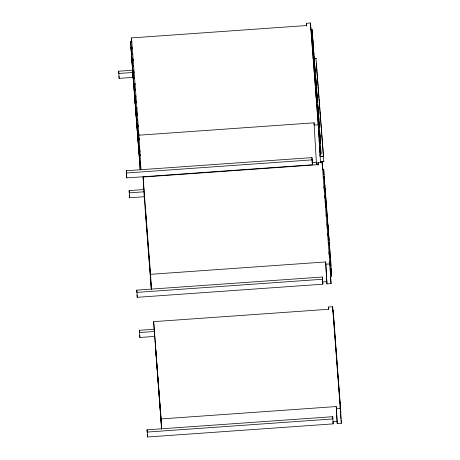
<?xml version="1.0" encoding="UTF-8"?>
<svg xmlns="http://www.w3.org/2000/svg" width="460" height="460" viewBox="0 0 460 460"><rect width="100%" height="100%" fill="white"/><g stroke="black" fill="none" stroke-linecap="round" stroke-linejoin="round"><path stroke-width="0.69" d="M306.573 26.157L306.406 23.287L310.494 23L318.308 124.781L320.499 162.777L320.367 161.362M131.767 42.837L131.485 37.91L306.578 25.536L306.406 23.287M140.185 169.683L131.364 54.004L130.634 41.325L131.727 41.25M312.949 42.682L312.024 29.244L310.931 29.319L311.615 38.577M311.541 37.185L312.627 37.105M313.789 54.165L312.742 38.634L311.656 38.709L312.38 48.668M312.259 46.575L313.346 46.5M132.054 59.817L133.141 59.742M313.467 48.024L312.374 48.104L312.978 55.965L314.071 55.89L313.467 48.024L313.829 54.297M133.061 77.389L119.128 78.378L118.674 71.202L133.009 70.184M315.232 72.381L314.186 57.419L313.099 57.494L313.783 66.752M313.944 58.449L315.985 58.305L323.524 156.538L320.114 156.78M133.94 72.415L118.847 73.445L118.674 71.202M313.703 65.36L314.789 65.28M133.475 78.309L134.561 78.234M133.877 78.602L133.199 78.648L132.434 65.4M314.37 74.037L313.818 66.884L314.91 66.809L315.514 74.675L314.421 74.75L314.623 78.234M315.744 77.728L314.657 77.803L315.261 85.669L316.348 85.594L315.744 77.728L316.147 84.698M134.895 96.801L135.982 96.721M315.98 95.059L317.072 94.984L316.468 87.118L315.376 87.199L316.1 97.152M136.315 115.293L137.402 115.213M316.704 104.454L317.791 104.374L317.187 96.514L316.1 96.588L316.785 105.846M317.423 113.844L318.516 113.769L317.912 105.903L316.819 105.978L317.544 115.937M137.546 131.37L138.638 131.29M139.552 146.383L138.466 146.458L137.735 133.785L138.822 133.705L140.944 169.7M318.308 124.781L314.226 125.068L314.053 122.82L138.954 135.194L131.485 37.91M318.147 123.234L319.234 123.159L318.63 115.293L317.544 115.374L318.469 128.811M318.987 137.868L320.079 137.793L319.234 123.159M319.562 131.468L320.166 139.334L319.079 139.409L319.401 144.98M140.22 169.74L139.328 154.336L140.012 154.29M319.924 154.042L321.011 153.962L320.166 139.334M140.059 167.014L140.743 166.968M126.316 170.735L311.955 157.613L312.127 159.861L312.409 164.789L126.77 177.911L126.316 170.735L126.77 177.911M126.488 172.983L312.127 159.861M320.39 161.477L323.794 161.236L323.817 161.621L320.407 161.862M312.409 164.789L312.236 162.541L316.325 162.254L316.497 164.502L318.538 164.358M318.171 165.22L318.004 162.409L322.092 162.115L329.906 263.896L331.045 283.613L326.957 283.9L325.645 261.941L150.552 274.315L151.403 289.098M151.357 289.737L144.221 196.742L143.083 177.025L318.176 164.651L318.004 162.409M322.598 169.263L323.685 169.182L324.852 186.8M144.221 196.742L129.588 197.777L129.133 190.601L144.187 189.537M324.288 177.048L323.202 177.123L323.282 178.52M323.317 178.652L324.409 178.572L325.732 198.421M143.934 191.814L129.306 192.849L129.133 190.601M325.013 186.438L323.921 186.518L324.001 187.91M324.035 188.042L325.128 187.967L326.249 204.326M325.732 195.828L324.639 195.908L324.72 197.3M324.76 197.438L325.847 197.357L327.135 216.505M326.45 205.223L325.364 205.298L325.484 207.391M325.479 206.827L326.571 206.747L327.618 222.278M327.175 214.613L326.082 214.688L326.163 216.085M326.203 216.217L327.29 216.142L328.135 228.189M326.807 224.083L327.894 224.003M326.922 225.613L328.014 225.532L329.055 240.499M328.618 233.398L327.526 233.473L327.647 235.566M327.641 235.002L328.733 234.922L329.9 252.546M329.337 242.788L328.244 242.863L328.325 244.26M328.365 244.392L329.452 244.317L330.82 265.42M330.056 252.178L328.969 252.258L329.09 254.345M329.084 253.788L330.176 253.707L330.78 261.573L331.625 276.207L330.533 276.282M330.78 261.573L329.688 261.648L329.969 266.524M326.957 283.9L325.818 264.184L329.906 263.896M137.235 297.309L136.775 290.133L322.414 277.018L322.874 284.194L137.235 297.309L137.063 295.061M322.586 279.26L136.948 292.382L136.775 290.133M326.784 281.658L322.702 281.945L322.874 284.194M328.693 309.137L328.572 307.027L332.66 306.734L340.596 412.925M161.586 428.714L153.651 321.643L328.745 309.269L328.572 307.027M333.017 311.932L333.207 310.5L340.866 412.907M154.502 336.433L139.874 337.467L139.415 330.291L154.468 329.228M154.221 331.505L139.587 332.54L139.415 330.291M335.495 347.283L335.633 344.873M340.107 404.426L340.256 402.281M161.69 428.789L161.121 418.933L336.214 406.559L337.243 423.591L341.326 423.303L340.475 408.514L336.386 408.802M147.062 429.824L332.701 416.702L332.873 418.951L147.234 432.072L147.062 429.824L147.516 437L333.155 423.878L332.701 416.702M336.214 406.559L337.071 421.343L332.982 421.636L333.155 423.878M134.964 84.042L134.947 84.439M134.096 87.757L133.843 83.979L134.533 92.069M134.05 86.181L134.032 86.578M135.47 104.673L135.453 105.07M133.544 65.55L133.624 66.355M133.394 65.803L133.475 66.608M132.71 68.494L132.601 67.551L132.675 69.264M138.241 142.715L137.54 134.182M138.954 138.351L139.075 139.765M135.717 107.537L135.953 110.561M137.091 125.384L137.241 127.316M138.506 143.876L139.69 161.345L138.356 143.227M133.682 83.731L134.51 94.133M133.452 81.023L133.837 85.313L132.98 72.093M134.872 99.515L135.257 103.805L135.24 103.27M135.05 101.579L135.435 105.869L134.935 98.187M137.712 136.499L138.098 140.789L137.914 137.345M317.998 85.859L316.279 63.388L316.302 63.773M318.084 86.9L318.929 97.974M319.016 99.015L319.849 109.969M319.93 110.946L320.298 115.724M320.373 116.788L320.752 121.716M320.839 122.757L321.224 127.748M321.298 128.846L321.684 133.831M321.77 134.872L323.817 161.621M324.53 183.816L324.748 186.674M324.967 189.537L325.134 191.682M325.467 196.069L325.634 198.214M326.134 204.746L325.893 201.204M326.353 207.604L326.577 210.461M326.859 214.136L327.02 216.28M327.744 225.67L327.963 228.534L327.738 224.371M328.187 231.489L328.411 234.347M329.13 243.742L329.348 246.6M329.578 249.556L329.797 252.419M330.073 255.99L330.182 257.422M330.516 261.809L330.792 265.385M331.022 268.341L331.625 276.207M313.03 46.017L313.254 48.881M313.588 53.268L313.697 54.694L313.507 51.871M313.973 58.27L314.14 60.415L313.95 56.948M314.421 64.089L314.64 66.947M315.307 75.624L315.525 78.482M315.807 82.156L315.974 84.301M316.244 87.877L316.353 89.303L316.233 87.216M316.698 93.788L316.917 96.652M317.641 106.041L317.808 108.186M318.09 111.86L318.308 114.718M318.527 117.576L318.636 119.008M319.027 124.108L319.303 127.684M319.476 129.927L320.079 137.793M313.013 46.132L313.174 48.277M313.95 58.38L314.117 60.524M314.617 67.056L314.398 64.199L314.559 66.987M314.893 70.633L315.002 72.065M315.341 76.452L315.502 78.597M315.842 82.984L315.951 84.41M316.227 87.986L316.388 90.131M316.9 96.761L316.733 94.616L316.842 96.686M317.176 100.337L317.285 101.763M317.618 106.151L317.785 108.295M318.119 112.683L318.285 114.827M318.561 118.404L318.722 120.549M319.004 124.223L319.28 127.794M330.498 276.494L331.045 283.613M319.459 133.751L319.568 135.182M319.907 139.57L320.183 143.14M320.407 146.102L321.011 153.962M332.936 310.517L339.98 402.299M340.159 407.232L340.32 409.371M340.618 414.052L340.998 419.031M341.107 420.457L341.326 423.303M319.93 154.249L320.097 156.394L323.501 156.153L323.524 156.538M325.645 261.941L325.818 264.184M337.071 421.343L337.243 423.591M143.083 177.025L150.552 274.315M153.651 321.643L161.121 418.933M161.351 423.401L155.71 349.933L161.644 429.197M132.831 59.305L132.94 60.731M133.216 65.234L133.377 66.821M133.751 71.237L133.86 72.657M134.142 77.32L134.297 78.752M134.791 84.749L134.63 83.179L134.699 84.6M135.125 89.177L135.234 90.603M135.51 95.099L135.671 96.692M136.045 101.108L136.166 102.689M136.436 107.191L136.585 108.617M136.925 113.051L137.086 114.62M137.419 119.048L137.528 120.468M137.856 125.143L137.965 126.563L137.81 125.137M138.339 130.974L138.46 132.56M138.834 137.942L138.989 139.915M139.438 145.768L139.88 151.995M133.227 65.395L133.337 66.815M135.516 95.266L135.625 96.686M136.885 113.045L136.994 114.465M138.793 137.937L138.903 139.357M139.397 145.762L139.886 152.162M139.667 153.991L139.8 156.032M140.265 161.811L140.375 163.237M130.634 41.325L137.735 133.785M138.017 137.27L138.236 140.116M138.454 142.957L139.328 154.336M129.415 195.529L129.588 197.777M139.702 335.219L139.874 337.467M147.344 434.752L147.516 437M118.956 76.13L119.128 78.378M135.401 89.349L135.487 90.511M136.781 107.266L136.867 108.422M138.155 125.177L138.241 126.333M139.386 146.337L139.472 147.493M139.817 154.692L139.903 155.848M137.327 128.472L135.752 110.561M133.153 74.158L132.422 65.487L133.457 80.776M133.63 83.087L133.095 76.17M135.004 100.999L134.515 94.662M136.12 115.69L136.677 122.297L136.183 114.206M137.023 113.074L137.114 114.344M132.647 53.527L132.739 54.797M135.654 95.22L135.746 96.491M134.28 77.36L134.372 78.631M137.241 127.57L138.195 141.139M134.4 90.585L134.941 97.779M137.712 136.246L137.172 129.053M134.878 99.262L134.165 89.602M137.597 132.169L137.781 134.763M136.361 116.271L135.263 102.471L135.274 103.005M137.35 131.117L137.528 133.71M133.383 77.343L133.647 81.138M135.976 113.275L136.108 115.218M139.966 154.439L140.047 155.675M133.055 59.277L133.141 60.507M137.304 130.496L136.562 119.284M134.768 95.715L135.027 99.015M135.93 112.625L135.177 101.338M133.089 75.641L132.779 71.001M138.023 125.419L138.098 126.506M138.701 138.27L138.77 139.357M137.184 128.65L136.971 125.315M135.619 107.979L135.763 110.159M137.62 119.353L137.689 120.508M133.831 83.933L134.027 87.429L133.998 86.842M340.187 405.841L340.515 411.51M330.056 254.771L330.257 258.25M333.207 310.5L333.615 317.584M333.736 319.711L333.822 321.126M333.856 321.73L333.96 323.524M329.136 241.891L329.377 246.635M328.014 225.532L328.532 234.594M328.653 236.681L328.854 240.166M333.264 316.187L333.345 317.601M328.216 229.58L328.497 234.456M328.659 237.245L328.739 238.636M332.66 306.734L332.942 311.667M327.29 216.142L327.652 222.41M327.733 223.807L328.014 228.683M327.296 219.293L327.411 221.381M330.05 267.921L330.412 274.189M326.37 206.419L326.611 210.599M324.973 188.893L325.209 192.51M323.685 169.182L324.007 174.76M324.087 176.151L324.329 180.331M320.16 112.688L320.476 118.157M319.326 101.769L319.637 107.237M322.092 162.115L322.5 169.159M315.985 58.305L316.009 58.69M318.516 113.769L318.912 120.175M318.993 121.566L319.355 127.84M319.487 130.634L319.803 135.648M319.924 137.741L320.246 143.313M317.791 104.374L318.435 114.96M318.55 117.053L318.751 120.537M319.004 124.861L319.165 127.65M319.487 133.227L319.608 135.315M317.072 94.984L317.515 102.649M317.63 104.178L317.872 108.359M318.084 112.55L318.24 114.776M316.348 85.594L317.032 96.876M317.153 98.963L317.314 101.752M316.267 86.785L316.468 90.269M315.514 74.675L315.715 78.154M315.796 79.551L316.072 84.427M316.727 95.726L316.808 97.117M315.313 74.342L315.589 78.654M315.801 82.846L315.922 84.376M318.544 130.203L318.947 137.172M319.481 146.378L319.844 152.645M314.186 57.419L314.347 60.202M314.427 61.6L314.749 67.171M314.87 69.264L315.031 72.047M315.318 77.073L315.399 78.47M314.071 55.89L314.715 67.039M313.95 56.384L314.191 60.57M314.404 64.762L314.525 66.849M312.742 38.634L313.306 48.392M313.03 44.074L313.272 48.254M312.024 29.244L312.466 36.909M312.587 38.996L312.788 42.481M313.036 46.811L313.116 48.202M313.018 56.66L313.099 58.058M310.494 23L310.868 29.451M314.053 122.82L316.497 164.502M322.414 277.018L322.655 281.238M311.955 157.613L312.236 162.541M151.409 289.662L145.423 210.243L145.883 218.178M132.376 53.4L132.463 54.809M134.849 83.524L134.912 84.703M132.106 47.455L132.169 48.633M133.509 65.412L133.526 65.947M131.037 47.139L132.417 66.826L131.037 47.139"/></g></svg>
